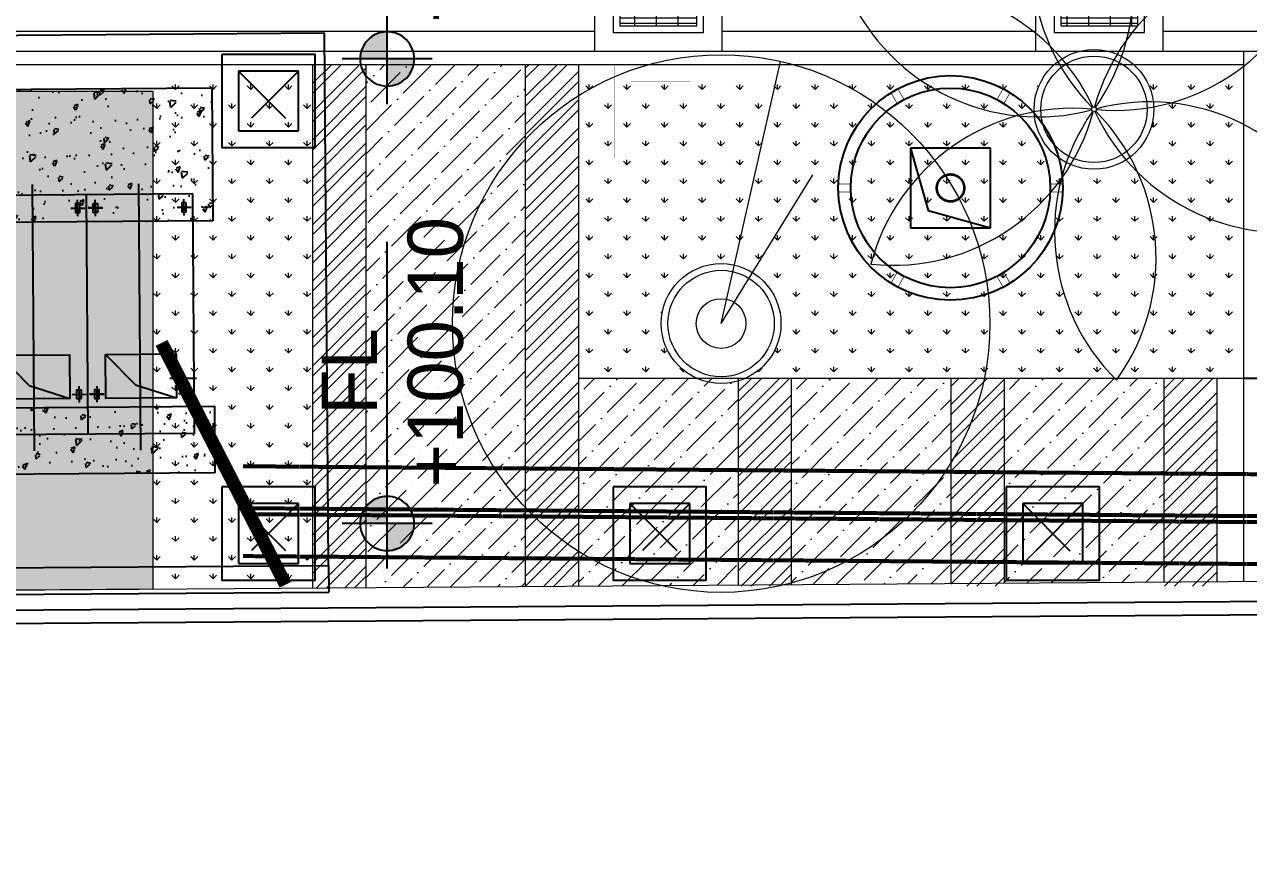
# Model space of a CAD drawing. Header units: millimetres. Extents: x 7964926 to 16080295, y -6277184 to -2986664.
# Drawn here: x 8052811 to 8062014, y -3153237 to -3146985 of the extents above; entities that cross this region are included whole.
import ezdxf

# ---------------------------------------------------------------- set-up
doc = ezdxf.new("R2010")
doc.units = ezdxf.units.MM
doc.header["$LTSCALE"] = 2000
doc.header["$MEASUREMENT"] = 0
for name, pattern in [('( Hidden )', [0.375, 0.25, -0.125]), ('1', [0, 0, 0]), ('DASHDOT', [1, 0.5, -0.25, 0, -0.25]), ('HIDDEN', [0.375, 0.25, -0.125])]:
    doc.linetypes.add(name, pattern=pattern)
for name, color, linetype in [('a-ac ledge', 8, 'Continuous'), ('a-ele 0', 8, 'Continuous'), ('a-hatch', 8, 'Continuous'), ('E-TRANCH', 8, 'Continuous'), ('EARTHPIT', 230, 'Continuous'), ('L-FL', 7, 'Continuous'), ('PS$RCP', 8, 'DASHDOT')]:
    doc.layers.add(name, color=color, linetype=linetype)
for name, color, linetype, lineweight in [('L - paving', 9, 'Continuous', 5), ('L- existing trees', 76, 'Continuous', 18), ('L-CHAMBERS', 50, 'Continuous', 5), ('L-compound wall', 7, 'Continuous', 20), ('L-ELE 2', 30, 'Continuous', 15), ('L-ELE 4', 27, 'Continuous', 9), ('L-HATCH-1', 9, 'Continuous', 5), ('L-kerb', 24, 'Continuous', 13), ('L-lights', 213, 'Continuous', 0), ('L-Paver 400x400', 250, '1', 13), ('L-SHRUBS', 96, 'Continuous', 18)]:
    doc.layers.add(name, color=color, linetype=linetype, lineweight=lineweight)
doc.styles.add('Century Gothic', font='GOTHIC.TTF')
doc.styles.get("Standard").update_dxf_attribs({"font": 'romans.shx', "width": 0.75})
pattern_1 = [(45, (0, 0), (-106.0660171779821, 106.0660171779821), []), (45, (0, 75), (-106.0660171779821, 106.0660171779821), [])]

# ---------------------------------------------------------------- blocks, each defined once
blk = doc.blocks.new('E222')
at = {"layer": 'a-ele 0'}
h = blk.add_hatch(dxfattribs=at)
h.set_pattern_fill('AR-CONC', color=256, scale=49.99999999999997, angle=-89.99999999986974, style=0)
h.set_pattern_definition([(40.0000000001302, (-4065158.530978876, 973328.754565908), (-31.37606749211313, 358.6300913003054), [37.49999999999996, -412.4999999999997]), (95.00000000013, (-4065158.530978876, 973328.754565908), (376.0960668501635, -69.37566680564471), [29.99999999999995, -329.9999999999992]), (349.5486000001303, (-4065161.145648877, 973358.6404059073), (344.719771029819, 289.2546908577946), [31.87009499999988, -350.5710559999981]), (43.81580000013015, (-4065058.530978876, 973328.7545659086), (-82.75950716572255, 533.6205243126335), [56.24999999999992, -618.7499999999987]), (353.3644000001303, (-4065065.427632376, 973373.2229384087), (487.0589354491578, 467.3313527754592), [47.80514399999981, -525.8564999999968]), (98.81580000013003, (-4065058.530978876, 973328.7545659086), (487.0593004615992, 467.3309725679212), [44.99999999999992, -494.9999999999993]), (69.00000000013013, (-4065083.530978876, 973378.754565909), (-201.3094453333481, 298.453526058773), [37.49999999999996, -412.4999999999995]), (124.0000000001302, (-4065083.530978876, 973378.754565909), (362.5750225231498, 121.6576659616153), [29.99999999999999, -329.9999999999999]), (18.54860000013014, (-4065100.306781876, 973403.62568241), (161.2652483540207, 420.1113142911117), [31.87009499999996, -350.5710559999994]), (52.50000000013027, (-4065158.530978876, 973328.754565908), (166.4469269156418, 6.079927659023856), [0, -325.9999999999997, 0, -334.9999999999996, 0, -331.2499999999996]), (82.50000000013027, (-4065158.530978876, 973328.754565908), (197.2058559408809, 131.5347687215227), [0, -190.9999999999994, 0, -318.4999999999988, 0, -126.2499999999997]), (122.5000000001301, (-4065158.530978876, 973217.2545659076), (-11.27743586779689, 266.9112180861788), [0, -124.9999999999999, 0, -389.9999999999996, 0, -517.4999999999994]), (132.5000000001302, (-4065158.530978876, 973167.2545659088), (50.0524911654957, 291.5930846713068), [0, -162.4999999999998, 0, -258.9999999999997, 0, -367.4999999999995])])
h.paths.add_polyline_path([(23549.83664475568, 2797.250282745809), (18449.23853034433, 2797.250282757916), (18449.23853034712, 3796.644006589894), (23549.83664475568, 3796.644006575458)])
h = blk.add_hatch(dxfattribs=at)
h.set_pattern_fill('AR-CONC', color=256, scale=49.99999999999997, angle=-89.99999999986974, style=0)
h.set_pattern_definition([(40.0000000001302, (-4065159.137255057, 973328.754565908), (-31.37606749211313, 358.6300913003054), [37.49999999999996, -412.4999999999997]), (95.00000000013, (-4065159.137255057, 973328.754565908), (376.0960668501635, -69.37566680564471), [29.99999999999995, -329.9999999999991]), (349.5486000001303, (-4065161.751925057, 973358.6404059078), (344.719771029819, 289.2546908577946), [31.87009499999988, -350.5710559999981]), (43.81580000013015, (-4065059.137255056, 973328.7545659073), (-82.75950716572255, 533.6205243126335), [56.24999999999991, -618.7499999999987]), (353.3644000001303, (-4065066.033908557, 973373.2229384077), (487.0589354491578, 467.3313527754592), [47.80514399999981, -525.8564999999968]), (98.81580000013003, (-4065059.137255056, 973328.7545659073), (487.0593004615992, 467.3309725679212), [44.99999999999992, -494.9999999999993]), (69.00000000013013, (-4065084.137255057, 973378.7545659088), (-201.3094453333481, 298.453526058773), [37.49999999999996, -412.4999999999995]), (124.0000000001302, (-4065084.137255057, 973378.7545659088), (362.5750225231498, 121.6576659616153), [29.99999999999999, -329.9999999999999]), (18.54860000013014, (-4065100.913058058, 973403.625682409), (161.2652483540207, 420.1113142911117), [31.87009499999996, -350.5710559999993]), (52.50000000013027, (-4065159.137255057, 973328.754565908), (166.4469269156418, 6.079927659023856), [0, -325.9999999999997, 0, -334.9999999999996, 0, -331.2499999999996]), (82.50000000013027, (-4065159.137255057, 973328.754565908), (197.2058559408809, 131.5347687215227), [0, -190.9999999999994, 0, -318.4999999999988, 0, -126.2499999999997]), (122.5000000001301, (-4065159.137255058, 973217.2545659088), (-11.27743586779689, 266.9112180861788), [0, -124.9999999999999, 0, -389.9999999999996, 0, -517.4999999999994]), (132.5000000001302, (-4065159.137255056, 973167.2545659081), (50.0524911654957, 291.5930846713068), [0, -162.4999999999998, 0, -258.9999999999997, 0, -367.4999999999995])])
h.paths.add_polyline_path([(23549.83664475009, 902.912238521967), (18449.23853033688, 902.9122385364026), (18449.23853033781, 1402.912238535471), (23549.83664475382, 1402.912238522898)])
for p, q in [((22194.57186366897, 1076.96018642839, 0.2042835554200354), (22194.57186367083, 3078.399521363433, -0.5187105510409259)), ((22994.57186366804, 1076.960186426528, 0.2042835554200354), (22994.5718636727, 3078.399521360639, -0.5187105510409259)), ((23399.68297478091, 2999.778122549411), (18599.68297478184, 2999.778122556861)), ((22533.016308113, 2839.037381811067), (22533.016308113, 2960.518863290549)), ((22533.016308113, 2839.037381811067), (22533.016308113, 2960.518863290549)), ((22533.016308113, 2839.037381811067), (22533.016308113, 2960.518863292877)), ((22533.016308113, 2839.037381811067), (22533.016308113, 2960.518863292877)), ((22599.68297478091, 1199.778122549876), (22599.68297478091, 2999.778122549877)), ((22599.68297478091, 1199.778122549876), (22599.68297478091, 2999.778122549877)), ((22599.68297478091, 1199.778122549876), (22599.68297478091, 2999.778122549877)), ((22599.68297478091, 1199.778122549876), (22599.68297478091, 2999.778122549877)), ((22599.68297478091, 1199.778122549876), (22599.68297478091, 2999.778122549877)), ((22599.68297478091, 1199.778122549876), (22599.68297478091, 2999.778122549877)), ((22599.68297478091, 1199.778122549876), (22599.68297478091, 2999.778122549877)), ((22599.68297478091, 1199.778122549876), (22599.68297478091, 2999.778122549877)), ((22599.68297478091, 1199.778122549876), (22599.68297478091, 2999.778122549877)), ((22599.68297478091, 1199.778122549876), (22599.68297478091, 2999.778122549877)), ((22599.68297478091, 1199.778122549876), (22599.68297478091, 2999.778122549877)), ((22599.68297478091, 1199.778122549876), (22599.68297478091, 2999.778122549877)), ((22599.68297478091, 1199.778122549876), (22599.68297478091, 2999.778122549877)), ((22599.68297478091, 1199.778122549876), (22599.68297478091, 2999.778122549877)), ((22599.68297478091, 1199.778122549876), (22599.68297478091, 2999.778122549877)), ((22599.68297478091, 1199.778122549876), (22599.68297478091, 2999.778122549877)), ((22666.34964144882, 2839.037381811067), (22666.34964144882, 2960.518863291014)), ((22666.34964144882, 2839.037381811067), (22666.34964144882, 2960.518863291014)), ((23333.01630811487, 2839.037381809205), (23333.016308113, 2960.518863287754)), ((23333.01630811487, 2839.037381809205), (23333.016308113, 2960.518863287754)), ((23333.01630811487, 2839.037381809205), (23333.016308113, 2960.518863290083)), ((23333.01630811487, 2839.037381809205), (23333.016308113, 2960.518863290083)), ((23399.68297477905, 1199.778122548945), (23399.68297478091, 2999.778122548014)), ((23399.68297477905, 1199.778122548945), (23399.68297478091, 2999.778122548014)), ((23399.68297477905, 1199.778122548945), (23399.68297478091, 2999.778122548014)), ((23399.68297477905, 1199.778122548945), (23399.68297478091, 2999.778122548014)), ((23399.68297477905, 1199.778122548945), (23399.68297478091, 2999.778122548014)), ((23399.68297477905, 1199.778122548945), (23399.68297478091, 2999.778122548014)), ((23399.68297477905, 1199.778122548945), (23399.68297478091, 2999.778122548014)), ((23399.68297477905, 1199.778122550808), (23399.68297478091, 2999.778122549411)), ((22481.16445626225, 2899.778122550343), (22587.83112293016, 2899.778122549877)), ((22481.16445626225, 2899.778122550343), (22587.83112293016, 2899.778122549877)), ((22481.16445626225, 2899.778122550343), (22587.83112293016, 2899.778122549877)), ((22481.16445626225, 2899.778122550343), (22587.83112293016, 2899.778122549877)), ((22718.20149330143, 2899.778122549411), (22611.53482663352, 2899.778122549877)), ((22614.7200118145, 2899.778122549877), (22721.38667848241, 2899.778122548946)), ((23281.16445626225, 2899.77812254848), (23387.83112293203, 2899.778122548014)), ((23281.16445626225, 2899.77812254848), (23387.83112293203, 2899.778122548014)), ((23281.16445626225, 2899.77812254848), (23387.83112293203, 2899.778122548014)), ((23281.16445626225, 2899.77812254848), (23387.83112293203, 2899.778122548014)), ((21934.57186367083, 1798.111291534733, -0.1773088449062887), (22158.80786769092, 1568.586991704069, -0.3703703874549198)), ((22734.5718636699, 1798.11129153287, -0.1773088449062887), (22958.80786769092, 1568.586991703138, -0.3703703874549198)), ((22158.80786769092, 1568.586991704069, -0.3703703874549198), (22464.57186367083, 1468.11129153287, -0.1773088449062887)), ((22958.80786769092, 1568.586991703138, -0.3703703874549198), (23264.5718636699, 1468.111291531939, -0.1773088449062887)), ((22481.16445626039, 1500.03738180967, -1.70843254e-08), (22587.83112292644, 1500.037381809205, -1.70843254e-08)), ((22481.16445626039, 1500.03738180967, -1.70843254e-08), (22587.83112292644, 1500.037381809205, -1.70843254e-08)), ((22481.16445626039, 1500.03738180967, -1.70843254e-08), (22587.83112292644, 1500.037381809205, -1.70843254e-08)), ((22533.01630811114, 1560.778122548014, -1.70843254e-08), (22533.01630811114, 1439.29664106667, -1.70843254e-08)), ((22533.01630811114, 1560.778122548014, -1.70843254e-08), (22533.01630811114, 1439.296641068999, -1.70843254e-08)), ((22533.01630811114, 1560.778122548014, -1.70843254e-08), (22533.01630811114, 1439.296641068999, -1.70843254e-08)), ((22718.20149329957, 1500.037381806876, -1.70843254e-08), (22611.53482662793, 1500.037381807342, -1.70843254e-08)), ((22614.72001181357, 1500.037381806876, -1.70843254e-08), (22721.38667848147, 1500.037381805945, -1.70843254e-08)), ((22666.34964144789, 1560.778122545685, -1.70843254e-08), (22666.34964144509, 1439.29664106667, -1.70843254e-08)), ((22666.34964144789, 1560.778122545685, -1.70843254e-08), (22666.34964144509, 1439.29664106667, -1.70843254e-08)), ((23281.16445626039, 1500.037381807808, -1.70843254e-08), (23387.83112292644, 1500.037381807342, -1.70843254e-08)), ((23281.16445626039, 1500.037381807808, -1.70843254e-08), (23387.83112292644, 1500.037381807342, -1.70843254e-08)), ((23281.16445626039, 1500.037381807808, -1.70843254e-08), (23387.83112292644, 1500.037381807342, -1.70843254e-08)), ((23333.01630811114, 1560.77812254522, -1.70843254e-08), (23333.01630811114, 1439.296641064808, -1.70843254e-08)), ((23333.01630811114, 1560.77812254522, -1.70843254e-08), (23333.01630811114, 1439.296641067136, -1.70843254e-08)), ((23333.01630811114, 1560.77812254522, -1.70843254e-08), (23333.01630811114, 1439.296641067136, -1.70843254e-08)), ((23399.68297477905, 1199.778122550808), (18599.68297477811, 1199.77812255593)), ((0, 200), (24399.68297478184, 200)), ((24399.68297478184, 200), (24399.68297478184, 1.8626451e-09)), ((1.8626451e-09, 0), (24399.68297478184, 1.8626451e-09))]:
    blk.add_line(p, q, dxfattribs=at)
blk.add_lwpolyline([(24399.68297478184, 200), (24399.68297477998, 4199.777950156479), (19133.94288785476, 4199.777950156014)], dxfattribs=at)
for points in [[(23549.83664475568, 2797.250282745809), (18449.23853034433, 2797.250282757916), (18449.23853034712, 3796.644006589894), (23549.83664475568, 3796.644006575458)], [(22549.46075256262, 2933.1114558829), (22516.1274192268, 2933.111455883365), (22516.1274192268, 2866.444789216388), (22549.46075256262, 2866.444789216388)], [(22549.46075256262, 2933.1114558829), (22516.1274192268, 2933.111455883365), (22516.1274192268, 2866.444789216388), (22549.46075256262, 2866.444789216388)], [(22549.46075256262, 2933.1114558829), (22516.1274192268, 2933.111455883365), (22516.1274192268, 2866.444789218251), (22549.46075256262, 2866.444789218251)], [(22549.46075256262, 2933.1114558829), (22516.1274192268, 2933.111455883365), (22516.1274192268, 2866.444789218251), (22549.46075256262, 2866.444789218251)], [(22649.68297478277, 2933.111455882434), (22683.01630811673, 2933.111455881968), (22683.01630811579, 2866.444789215922), (22649.68297478277, 2866.444789215922)], [(22649.68297478277, 2933.111455882434), (22683.01630811673, 2933.111455881968), (22683.01630811579, 2866.444789215922), (22649.68297478277, 2866.444789215922)], [(23349.46075256076, 2933.111455881968), (23316.12741922866, 2933.111455882434), (23316.12741922866, 2866.444789213594), (23349.46075255983, 2866.444789214526)], [(23349.46075256076, 2933.111455881968), (23316.12741922866, 2933.111455882434), (23316.12741922866, 2866.444789213594), (23349.46075255983, 2866.444789214526)], [(23349.46075256076, 2933.111455881968), (23316.12741922866, 2933.111455882434), (23316.12741922774, 2866.444789215457), (23349.46075256076, 2866.444789216388)], [(23349.46075256076, 2933.111455881968), (23316.12741922866, 2933.111455882434), (23316.12741922774, 2866.444789215457), (23349.46075256076, 2866.444789216388)], [(23549.83664475009, 902.912238521967), (18449.23853033688, 902.9122385364026), (18449.23853033781, 1402.912238535471), (23549.83664475382, 1402.912238522898)]]:
    blk.add_lwpolyline(points, close=True, dxfattribs=at)
for points, elevation in [([(21934.57186367083, 1798.111291534733), (22464.57186367083, 1798.111291533802), (22464.57186367083, 1468.11129153287), (21934.57186367083, 1468.111291534733)], -0.1773088449062887), ([(22734.5718636699, 1798.11129153287), (23264.57186367177, 1798.111291531939), (23264.5718636699, 1468.111291531939), (22734.57186366897, 1468.11129153287)], -0.1773088449062887), ([(22549.90519700013, 1466.70404847525), (22516.57186366525, 1466.704048475716), (22516.57186366525, 1533.370715141762), (22549.9051969992, 1533.370715141296)], -1.70843254e-08), ([(22549.90519700013, 1466.70404847525), (22516.57186366525, 1466.704048475716), (22516.57186366525, 1533.370715143625), (22549.9051969992, 1533.370715143159)], -1.70843254e-08), ([(22549.90519700013, 1466.70404847525), (22516.57186366525, 1466.704048475716), (22516.57186366525, 1533.370715143625), (22549.9051969992, 1533.370715143159)], -1.70843254e-08), ([(22650.12741921935, 1466.70404847525), (22683.4607525561, 1466.70404847525), (22683.46075255517, 1533.37071514083), (22650.12741921935, 1533.37071514083)], -1.70843254e-08), ([(22650.12741921935, 1466.70404847525), (22683.4607525561, 1466.70404847525), (22683.46075255517, 1533.37071514083), (22650.12741921935, 1533.37071514083)], -1.70843254e-08), ([(23349.905197002, 1466.704048474319), (23316.57186366525, 1466.704048474785), (23316.57186366525, 1533.370715139899), (23349.90519700106, 1533.370715139434)], -1.70843254e-08), ([(23349.905197002, 1466.704048474319), (23316.57186366525, 1466.704048474785), (23316.57186366525, 1533.370715141762), (23349.90519700106, 1533.370715141296)], -1.70843254e-08), ([(23349.905197002, 1466.704048474319), (23316.57186366525, 1466.704048474785), (23316.57186366525, 1533.370715141762), (23349.90519700106, 1533.370715141296)], -1.70843254e-08)]:
    blk.add_lwpolyline(points, close=True, dxfattribs=dict(at, elevation=elevation))
blk = doc.blocks.new('plam 1')
at = {"layer": 'L- existing trees'}
blk.add_circle((18691.24329189213, 10681.50307737615), 0.01259822064505469, dxfattribs=at)
for centre, major_axis, ratio, start_param, end_param in [((18692.18483846516, 10682.00705469291), (-0.7551500129593981, 0.7551500129593984), 0.9999999999221821, -0.142479172760305, 1.26503951691869), ((18690.59946198878, 10682.35859462703), (-0.7571085495885552, 0.7571085495885551), 0.9999999999214267, 3.013099626958253, 4.416231272074521), ((18691.27760801913, 10682.57046928463), (-0.755150012958269, 0.7551500129582689), 0.9999999999264555, 0.9047183779975385, 2.31223706823846), ((18690.18047726691, 10681.37326294998), (-0.7571085495863722, 0.7571085495863723), 0.9999999999260709, 4.060297177710615, 5.463428823434016), ((18692.15052233815, 10680.93966278443), (-0.755150012960137, 0.7551500129601366), 0.9999999999209107, -1.189676724922368, 0.2178419665983262), ((18691.66227661401, 10682.48840905321), (-0.7571085495877312, 0.7571085495877311), 0.9999999999241717, 1.965902074801756, 3.369033721785306), ((18690.82430717025, 10680.51774569909), (-0.7571085495877312, 0.7571085495877311), 0.9999999999241717, -1.175690578788037, 0.2274410681955126), ((18690.33606144613, 10682.06649196788), (-0.7551500129593878, 0.7551500129593877), 0.999999999925126, 1.951915928665749, 3.35943462018723), ((18691.8871217955, 10680.64756012527), (-0.7571085495885552, 0.7571085495885551), 0.9999999999214267, -0.1284930266315407, 1.274638618484728), ((18690.3017453191, 10680.9991000594), (-0.7551500129585874, 0.7551500129585873), 0.9999999999256194, 2.999113480829971, 4.406632170507497), ((18692.3061065174, 10681.63289180233), (-0.7571085495892501, 0.75710854958925), 0.9999999999211854, 0.9187045241248621, 2.321836169841844), ((18691.20897576513, 10680.43568546768), (-0.7551500129613562, 0.7551500129613561), 0.9999999999224967, 4.04631103158885, 5.453829721822878)]:
    blk.add_ellipse(centre, major_axis=major_axis, ratio=ratio, start_param=start_param, end_param=end_param, dxfattribs=at)
blk = doc.blocks.new('ertrt')
at = {"layer": 'L- existing trees', "color": 76, "lineweight": 5, "ltscale": 100}
for q in [(0.06719780142966947, 0.2962237633664886), (0.1037855794874414, 0.168169773592127)]:
    blk.add_line((1.77635683940025e-15, 8.881784197001252e-16), q, dxfattribs=at)
blk.add_circle((1.77635683940025e-15, 8.881784197001252e-16), 0.3037500000000001, dxfattribs=at)
at = {"layer": 'L- existing trees', "color": 42, "lineweight": 5, "ltscale": 100}
blk.add_circle((1.77635683940025e-15, 8.881784197001252e-16), 0.02806585742770773, dxfattribs=at)
blk = doc.blocks.new('A$C3B983C50')
at = {"layer": 'PS$RCP', "linetype": 'ByBlock', "const_width": 5}
for points in [[(-395.8942378864661, 745.7089344431205), (-349.0192378864662, 664.5190528383292)], [(395.8942378864674, 745.7089344431199), (349.0192378864673, 664.5190528383288)], [(-447.8557621135325, 715.7089344431206), (-400.9807621135325, 634.5190528383293)], [(447.8557621135336, 715.7089344431198), (400.9807621135336, 634.5190528383287)], [(-843.75, 30.0000000000001), (-750, 30.0000000000001)], [(843.75, 29.99999999999979), (750, 29.99999999999979)], [(-843.75, -29.9999999999999), (-750, -29.9999999999999)], [(843.75, -30.00000000000021), (750, -30.00000000000021)], [(-447.8557621135334, -715.70893444312), (-400.9807621135333, -634.519052838329)], [(447.8557621135329, -715.7089344431203), (400.9807621135329, -634.519052838329)], [(-395.8942378864671, -745.70893444312), (-349.019237886467, -664.519052838329)], [(395.8942378864666, -745.7089344431201), (349.0192378864666, -664.519052838329)]]:
    blk.add_lwpolyline(points, dxfattribs=at)
at = {"layer": 'PS$RCP', "color": 47, "linetype": 'ByBlock'}
blk.add_lwpolyline([(-299.9999999776483, -300.0000001089647), (299.9999999701977, -300.0000001080334), (299.9999999776483, 299.9999998789281), (-299.9999999701977, 299.9999998761341)], close=True, dxfattribs=at)
blk.add_lwpolyline([(-299.9999999701977, 299.9999998761341), (-167.1100230556912, -169.3367608031259), (299.9999999701977, -300.0000001080334)], dxfattribs=at)
at = {"layer": 'PS$RCP', "linetype": 'Continuous'}
for radius in [843.75, 750]:
    blk.add_circle((0, 0), radius, dxfattribs=at)
at = {"layer": 'PS$RCP', "color": 47, "linetype": 'ByBlock'}
for radius in [105, 100]:
    blk.add_circle((0, 0), radius, dxfattribs=at)
blk = doc.blocks.new('cb 1')
at = {"layer": 'L-Paver 400x400', "true_color": 0x636466}
h = blk.add_hatch(dxfattribs=at)
h.set_pattern_fill('GRATE', color=251, scale=1300)
h.set_pattern_definition([(0, (0, 0), (0, 40.625), []), (90, (0, 0), (-162.5, 9.950255243072245e-15), [])])
h.paths.add_polyline_path([(8080577.548487278, -3139539.649760513), (8079997.548487278, -3139539.649760513), (8079997.548487278, -3140119.649760513), (8080577.548487278, -3140119.649760513)])
at = {"layer": 'L-CHAMBERS', "color": 8}
blk.add_lwpolyline([(8079807.548487278, -3140309.649760513), (8080767.548487278, -3140309.649760513), (8080767.548487278, -3139349.649760513), (8079807.548487278, -3139349.649760513)], close=True, dxfattribs=at)
at = {"layer": 'L-CHAMBERS', "color": 37}
for points in [[(8079947.548487278, -3140169.649760513), (8080627.548487278, -3140169.649760513), (8080627.548487278, -3139489.649760513), (8079947.548487278, -3139489.649760513)], [(8079997.548487278, -3140119.649760513), (8080577.548487278, -3140119.649760513), (8080577.548487278, -3139539.649760513), (8079997.548487278, -3139539.649760513)]]:
    blk.add_lwpolyline(points, close=True, dxfattribs=at)
blk = doc.blocks.new('finish lvl')
h = blk.add_hatch(color=256)
edge = h.paths.add_edge_path()
edge.add_ellipse((0.03779312691722225, 0.003030802937928456), major_axis=(-0.030468540123942, 0.030468540123942), ratio=0.9999999999984531, start_angle=-45.0000000000443, end_angle=45.00000000010281)
edge.add_line((-0.005295895751714852, 0.003030802937701083), (0.03779312691722236, 0.003030802937701083))
edge.add_line((0.03779312691722225, 0.003030802937928456), (0.03779312691722225, 0.04611982560686556))
edge = h.paths.add_edge_path()
edge.add_ellipse((0.03779312691722225, 0.003030802937928456), major_axis=(-0.030468540123909, 0.030468540123909), ratio=0.9999999999995983, start_angle=134.9999999999885, end_angle=224.999999999953)
edge.add_line((0.0808821495866141, 0.003030802938383204), (0.03779312691767689, 0.003030802938383204))
edge.add_line((0.03779312691722225, 0.003030802937928456), (0.03779312691722225, -0.04005821973088135))
for p, q in [((0.03779312691676751, 0.07484584072017242), (0.03779312691722225, -0.06878423484386076)), ((-0.03402191086343009, 0.00303080293815583), (0.4857257542894331, 0.003030802937473709))]:
    blk.add_line(p, q)
blk.add_ellipse((0.037793126917677, 0.00303080293815583), major_axis=(-0.030468540123953, 0.030468540123953), ratio=0.9999999999978331, start_param=1.570796326794534, end_param=7.85398163397412)
at = {"layer": 'L-FL'}
for tag, p in [('%%P0.00', (0.1256311287966128, 0.03566715156830469)), ('FIN.LVL.', (0.1074625354408454, -0.1030079454646966))]:
    blk.add_attdef(tag, p, '', height=0.08000000000000004, dxfattribs=at)
blk = doc.blocks.new('PL')
at = {"layer": 'L-lights'}
h = blk.add_hatch(dxfattribs=at)
h.set_pattern_fill('ANSI31', color=256, scale=32.5, style=0)
h.set_pattern_definition([(45, (5.943405767538934e-11, 1.438422714272747e-11), (-72.96458098368686, 72.96458098368687), [])])
edge = h.paths.add_edge_path()
edge.add_arc((-1.980708930204855e-10, -4.792233276873503e-11), 358.6952379030135, 89.65216382012761, 276.0669623147895)
edge.add_arc((-2.005542398819671e-10, -4.804645570288812e-11), 358.6952379030137, 276.0669623147899, 449.6521638201272)
at = {"layer": 'L-lights', "const_width": 65}
for points in [[(1.270153404675511e-09, -1658.684768646848), (1.270153404675511e-09, 1658.684768646877)], [(1658.676649893507, -2.17758473526645), (-1658.692887400218, -2.17758473526645)]]:
    blk.add_lwpolyline(points, dxfattribs=at)
for points in [[(6.123636782694438, 1008.676649893462, 1.057607136263516), (106.6097079497425, -1003.045588763812, 0.9455306849885294)], [(2.177584735642948, 358.6886279476718, 1.057607136266735), (37.91075155247358, -356.686204682835, 0.945530684985646)]]:
    blk.add_lwpolyline(points, format="xyb", close=True, dxfattribs=at)
blk = doc.blocks.new('GI-1')
at = {"layer": 'EARTHPIT', "color": 8, "linetype": '( Hidden )'}
for p, q in [((-225, 225), (224.9999999990687, -225)), ((224.9999999990687, 225), (-225, -225))]:
    blk.add_line(p, q, dxfattribs=at)
at = {"layer": 'EARTHPIT', "color": 7}
blk.add_lwpolyline([(-350, 350), (-350, -350), (349.9999999990687, -350), (349.9999999990687, 350)], close=True, dxfattribs=at)
at = {"layer": 'EARTHPIT', "color": 7, "linetype": '( Hidden )'}
blk.add_lwpolyline([(-225, 225), (-225, -225), (224.9999999990687, -225), (224.9999999990687, 225)], close=True, dxfattribs=at)
blk = doc.blocks.new('CU-1')
at = {"layer": 'EARTHPIT', "color": 7, "const_width": 1}
for points in [[(-349.9999999990687, 350), (-349.9999999990687, -350), (350, -350), (350, 350)], [(-224.9999999990687, 225), (-224.9999999990687, -225), (225, -225), (225, 225)]]:
    blk.add_lwpolyline(points, close=True, dxfattribs=at)
at = {"layer": 'EARTHPIT', "color": 253, "const_width": 1}
for points in [[(-224.9999999990687, -225), (225, 225)], [(-224.9999999990687, 225), (225, -225)]]:
    blk.add_lwpolyline(points, dxfattribs=at)

msp = doc.modelspace()

# ---------------------------------------------------------------- hatches: boundary and pattern name
at = {"layer": 'a-hatch'}
h = msp.add_hatch(dxfattribs=at)
h.set_pattern_fill('TRIANG', color=251, scale=500)
h.set_pattern_definition([(59.99999999999999, (0, 0), (-93.74999981849642, 162.3797631047911), [93.75, -93.75]), (120, (0, 0), (-187.4999998184964, 1.047911618590192e-07), [93.74999999999999, -93.74999999999999]), (0, (-46.875, 81.1898815), (93.75, 162.379763), [93.75, -93.75])])
h.paths.add_polyline_path([(8031711.253577098, -3151385.561062782), (8053776.253577096, -3151227.695508309), (8053776.253577095, -3147484.965179923), (8031711.253577098, -3147484.965179923)])
at = {"layer": 'L - paving'}
h = msp.add_hatch(dxfattribs=at)
h.set_pattern_fill('ANSI36', color=37, scale=1000)
h.set_pattern_definition([(45, (-41399.18142207712, -4212.856492862571), (66.29126073623884, 243.0679560328757), [312.5, -62.5, 0, -62.5])])
h.paths.add_polyline_path([(8055376.253577095, -3151216.24819867), (8056576.253577095, -3151207.662716443), (8056576.253577091, -3147284.96646662), (8055376.253577095, -3147284.96646662)])
h = msp.add_hatch(dxfattribs=at)
h.set_pattern_fill('ANSI36', color=37, scale=1000)
h.set_pattern_definition([(45, (-39799.18142207712, -6370.248981028795), (66.29126073623884, 243.0679560328757), [312.5, -62.5, 0, -62.5])])
h.paths.add_polyline_path([(8056976.253577095, -3151204.800889033), (8058176.253577095, -3151196.215406804), (8058176.253577095, -3149642.35766809), (8056976.253577095, -3149642.35766809)])
h = msp.add_hatch(dxfattribs=at)
h.set_pattern_fill('ANSI36', color=37, scale=1000)
h.set_pattern_definition([(45, (-38199.18142207898, -6370.248981028795), (66.29126073623884, 243.0679560328757), [312.5, -62.5, 0, -62.5])])
h.paths.add_polyline_path([(8058576.253577091, -3151193.353579395), (8059776.253577091, -3151184.768097168), (8059776.253577091, -3149642.35766809), (8058576.253577091, -3149642.35766809)])
h = msp.add_hatch(dxfattribs=at)
h.set_pattern_fill('ANSI36', color=37, scale=1000)
h.set_pattern_definition([(45, (-36599.18142207991, -6370.248981028795), (66.29126073623884, 243.0679560328757), [312.5, -62.5, 0, -62.5])])
h.paths.add_polyline_path([(8060176.253577091, -3151181.906269758), (8061376.253577093, -3151173.320787529), (8061376.253577091, -3149642.35766809), (8060176.253577091, -3149642.35766809)])
at = {"layer": 'L-HATCH-1'}
h = msp.add_hatch(dxfattribs=at)
h.set_pattern_fill('STEEL', color=26, scale=1200)
h.set_pattern_definition(pattern_1)
h.paths.add_polyline_path([(8055376.253577096, -3147284.966466633), (8054976.253577097, -3147284.966466632), (8054974.883145342, -3151217.688917223), (8055374.883145342, -3151217.688917223)])
h = msp.add_hatch(dxfattribs=at)
h.set_pattern_fill('STEEL', color=26, scale=1200)
h.set_pattern_definition(pattern_1)
h.paths.add_polyline_path([(8056976.253577095, -3147284.96646662), (8056576.253577095, -3147284.96646662), (8056574.801248971, -3151206.242193519), (8056974.801248971, -3151206.242193519)])
h = msp.add_hatch(dxfattribs=at)
h.set_pattern_fill('STEEL', color=26, scale=1200)
h.set_pattern_definition(pattern_1)
h.paths.add_polyline_path([(8058575.380466971, -3149642.35766809), (8058175.380466972, -3149642.35766809), (8058174.801248971, -3151206.242193519), (8058574.801248971, -3151206.242193519)])
h = msp.add_hatch(dxfattribs=at)
h.set_pattern_fill('STEEL', color=26, scale=1200)
h.set_pattern_definition(pattern_1)
h.paths.add_polyline_path([(8060175.380466971, -3149642.35766809), (8059775.380466972, -3149642.35766809), (8059774.801248971, -3151206.242193519), (8060174.801248971, -3151206.242193519)])
h = msp.add_hatch(dxfattribs=at)
h.set_pattern_fill('STEEL', color=26, scale=1200)
h.set_pattern_definition(pattern_1)
h.paths.add_polyline_path([(8061775.380466967, -3149642.35766809), (8061375.380466968, -3149642.35766809), (8061374.801248968, -3151206.242193519), (8061774.801248968, -3151206.242193519)])
at = {"layer": 'L-SHRUBS'}
h = msp.add_hatch(dxfattribs=at)
h.set_pattern_fill('GRASS', color=256, scale=200)
h.set_pattern_definition([(90, (0.1326889004558325, -9.601470082998276e-06), (-141.4213562, 141.4213562), [37.5, -245.3427126]), (45, (0.1326889004558325, -9.601470082998276e-06), (-141.4213562373095, 141.4213562373095), [37.5, -162.5]), (135, (0.1326889004558325, -9.601470082998276e-06), (-141.4213562373095, -141.4213562373095), [37.5, -162.5])])
edge = h.paths.add_edge_path()
edge.add_line((8054976.253577095, -3147384.96646662), (8054554.941224103, -3147384.96646662))
edge.add_ellipse((8054469.1326889, -3147298.000075744), major_axis=(-121.8905276107907, 8.304043267926543), ratio=0.9999999999801303, start_angle=453.89758136349786, end_angle=498.5134074132902, ccw=False)
edge.add_ellipse((8054469.1326889, -3147298.000075744), major_axis=(-121.8905276107907, 8.304043267926543), ratio=0.9999999999801303, start_angle=409.2813342393866, end_angle=453.89758136349786, ccw=False)
edge.add_line((8054383.324153699, -3147384.96646662), (8053776.634068133, -3147384.96646662))
edge.add_line((8053776.634068131, -3147384.96646662), (8053776.634068131, -3151227.69278606))
edge.add_line((8053776.634068131, -3151227.692786059), (8054976.253577095, -3151219.11002608))
edge.add_line((8054976.253577095, -3151219.11002608), (8054976.253577095, -3147384.966466619))
h = msp.add_hatch(dxfattribs=at)
h.set_pattern_fill('GRASS', color=256, scale=200)
h.set_pattern_definition([(90, (0, 0), (-141.4213562, 141.4213562), [37.5, -245.3427126]), (45, (0, 0), (-141.4213562373095, 141.4213562373095), [37.5, -162.5]), (135, (0, 0), (-141.4213562373095, -141.4213562373095), [37.5, -162.5])])
edge = h.paths.add_edge_path()
edge.add_arc((8058048.658745341, -3149232.000199481), 449.9999999973219, 294.2299818716189, 605.770018128105)
edge.add_line((8057863.978622002, -3149642.35766809), (8056976.253577095, -3149642.35766809))
edge.add_line((8056976.253577095, -3149642.35766809), (8056976.253577097, -3147384.96646662))
edge.add_line((8056976.253577097, -3147384.96646662), (8060469.656884883, -3147384.96646662))
edge.add_arc((8060851.770580295, -3147622.640873693), 449.9999999996955, 148.1184215355402, 391.8815784646231)
edge.add_line((8061233.884275707, -3147384.966466619), (8061976.253577091, -3147384.96646662))
edge.add_line((8061976.253577091, -3147384.96646662), (8061976.253577088, -3149642.35766809))
edge.add_line((8061976.253577088, -3149642.35766809), (8058233.338868675, -3149642.35766809))

# ---------------------------------------------------------------- linework, layer by layer
at = {"layer": 'a-ac ledge'}
for points in [[(8053904.553641919, -3149642.35766809), (8054104.553641915, -3149642.35766809)], [(8061976.253577091, -3149642.35766809), (8062176.253577087, -3149642.35766809)]]:
    msp.add_lwpolyline(points, dxfattribs=at)
at = {"layer": 'E-TRANCH', "linetype": 'HIDDEN', "ltscale": 0.005}
for points in [[(8054456.308664521, -3150295.704028474), (8108928.356868251, -3150724.243818369, 0.1342539709731002), (8110101.874288439, -3150416.222482182), (8111699.50955183, -3149493.827333104, -0.1316524976123824), (8112549.50955047, -3149266.070519838), (8165776.881539777, -3149266.070519838, 0.1989123673797139), (8167191.095112538, -3148680.284077908), (8172778.487110624, -3143092.892079822, 0.1934301137967598), (8173363.827669068, -3141720.908060034), (8173934.040535343, -3114721.534767324)], [(8054456.308664521, -3150310.704809632), (8108928.203493815, -3150739.243031196, 0.1342539709731081), (8110109.374286925, -3150429.212860617), (8111707.009550313, -3149506.81771154, -0.1316524976123668), (8112549.50955047, -3149281.070516811), (8165776.881539777, -3149281.070516811, 0.1989123673797054), (8167201.701712115, -3148690.890677485), (8172789.093710201, -3143103.498679399, 0.1934301137967237), (8173378.824321915, -3141721.224781615), (8173949.037188189, -3114721.851488913)], [(8054456.308664521, -3150610.720493478), (8108925.136004473, -3151039.227348434, 0.1342539709731745), (8110259.374286994, -3150689.020481865), (8111857.009550342, -3149766.625332811, -0.13165249761225), (8112549.509550476, -3149581.070516943), (8165776.881539777, -3149581.070516943, 0.1989123673797447), (8167413.833746565, -3148903.022711934), (8173001.225744651, -3143315.630713848, 0.1934301137967891), (8173678.757439526, -3141727.559214529), (8174248.970305796, -3114728.185921969)], [(8054456.308664521, -3150625.721277516), (8108924.982630008, -3151054.226564141, 0.134253970973207), (8110266.874286921, -3150702.010862794), (8111864.509550267, -3149779.615713741, -0.1316524976123132), (8112549.509550477, -3149596.070516795), (8165776.881539777, -3149596.070516795, 0.1989123673797757), (8167424.440348178, -3148913.629313547), (8173011.832346264, -3143326.237315462, 0.1934301137968721), (8173693.754095253, -3141727.875936171), (8174263.966961522, -3114728.502643618)], [(8054456.308664521, -3150655.722845714), (8108924.675881076, -3151084.224995678, 0.1342539709731537), (8110281.874286834, -3150727.991624756), (8111879.509550177, -3149805.596475706, -0.1316524976123722), (8112549.509550479, -3149626.070516622), (8165776.881539777, -3149626.070516622, 0.1989123673797775), (8167445.653551491, -3148934.84251686), (8173033.045549577, -3143347.450518774, 0.1934301137968158), (8173723.747406826, -3141728.509379459), (8174293.960273095, -3114729.13608692)], [(8054456.308664521, -3150670.723630064), (8108924.522506607, -3151099.224211697, 0.1342539709731088), (8110289.374286916, -3150740.982005955), (8111887.009550257, -3149818.586856906, -0.1316524976124239), (8112549.50955048, -3149641.070516786), (8165776.881539777, -3149641.070516786, 0.1989123673797341), (8167456.260153324, -3148945.449118694), (8173043.65215141, -3143358.057120608, 0.1934301137968473), (8173738.744062864, -3141728.826101108), (8174308.956929133, -3114729.452808576)], [(8054456.308664521, -3150970.739316728), (8108921.455017236, -3151399.208531752, 0.1342539709730694), (8110439.374288396, -3151000.789629642), (8112037.009551694, -3150078.394480618, -0.1316524976123032), (8112549.509550497, -3149941.070519735), (8165776.881539777, -3149941.070519735, 0.1989123673796845), (8167668.392189765, -3149157.581155135), (8173255.784187852, -3143570.18915705, 0.1934301137968262), (8174038.677183291, -3141735.160534082), (8174608.890049556, -3114735.787241692)], [(8054456.308664521, -3150985.740100914), (8108921.301642769, -3151414.207747607, 0.1342539709730478), (8110446.874288396, -3151013.780010698), (8112044.509551692, -3150091.384861676, -0.1316524976123685), (8112549.509550499, -3149956.070519735), (8165776.881539777, -3149956.070519735, 0.1989123673796964), (8167678.998791483, -3149168.187756853), (8173266.39078957, -3143580.795758768, 0.1934301137968125), (8174053.673839165, -3141735.477255727), (8174623.88670543, -3114736.103963344)]]:
    msp.add_lwpolyline(points, format="xyb", dxfattribs=at)
at = {"layer": 'E-TRANCH', "linetype": 'HIDDEN', "ltscale": 0.005, "const_width": 100}
msp.add_lwpolyline([(8054774.556468211, -3151194.416134705), (8053841.664608455, -3149377.569300312)], dxfattribs=at)
at = {"layer": 'L-compound wall'}
msp.add_line((8024762.969591998, -3151435.273036674), (8063759.216478847, -3151156.27171616), dxfattribs=at)
at = {"layer": 'L-compound wall', "color": 7, "lineweight": 25}
msp.add_line((8024764.140387053, -3151585.26849918), (8063758.986169734, -3151306.277202962), dxfattribs=at)
at = {"layer": 'L-compound wall', "lineweight": 25}
msp.add_lwpolyline([(8175893.586245873, -3077164.374301981), (7980862.945159239, -3077508.090668121), (7978305.124828079, -3097896.607832287), (7976331.01029449, -3114636.526972916), (7971810.414036102, -3151672.070342278), (7992932.742771153, -3151954.453417468), (8024764.788228069, -3151685.265464583), (8063758.699941444, -3151406.280851228), (8108734.296880024, -3151866.177734863), (8174286.973501227, -3153236.992930519), (8175095.256693388, -3114965.032729664), (8270296.784206889, -3115122.376169953), (8270280.009804663, -3116338.856435483), (8274728.881882717, -3116451.333088821), (8275279.372631292, -3076529.724445269), (8270829.795642485, -3076468.367926075)], close=True, dxfattribs=at)
msp.add_lwpolyline([(8270829.928331669, -3076468.36793568), (8270829.928331386, -3076468.367935676), (8175893.718934774, -3077164.374311582), (7980863.07784814, -3077508.090677722), (7978305.25751698, -3097896.607841888), (7976331.142983392, -3114636.526982518), (7971810.546725001, -3151672.070351879), (7992932.875460055, -3151954.45342707), (8024764.920916971, -3151685.265474184), (8063758.832630344, -3151406.280860829), (8108734.429568924, -3151866.177744464), (8174287.106190126, -3153236.992940121), (8175095.389382288, -3114965.032739266), (8270296.916895788, -3115122.376179554), (8270280.142493565, -3116338.856445082)], dxfattribs=at)
at = {"layer": 'L-ELE 2'}
for p, q in [((8050082.152404722, -3147184.96646662), (8057096.184138821, -3147184.966466619)), ((8058056.184138821, -3147184.96646662), (8061976.253577091, -3147184.966466618)), ((8061976.253577091, -3147184.966466622), (8082696.184138821, -3147184.966466621)), ((8061976.253577091, -3147184.96646662), (8061976.253577091, -3149642.35766809))]:
    msp.add_line(p, q, dxfattribs=at)
for centre, radius in [((8060851.770580296, -3147622.640873692), 450), ((8060851.770580296, -3147622.640873692), 400), ((8058048.658745338, -3149232.000199479), 450), ((8058048.658745338, -3149232.000199479), 400)]:
    msp.add_circle(centre, radius, dxfattribs=at)
at = {"layer": 'L-ELE 4'}
for p, q in [((8054976.253577096, -3147284.96646662), (8054976.253577095, -3151219.11002608)), ((8055376.253577095, -3147284.96646662), (8055376.253577095, -3151216.24819867)), ((8056576.253577095, -3147284.96646662), (8056576.253577095, -3151207.662716443)), ((8056976.253577095, -3147284.96646662), (8056976.253577095, -3151204.800889033)), ((8056976.253577095, -3149642.35766809), (8061976.253577087, -3149642.35766809)), ((8058176.253577095, -3149642.35766809), (8058176.253577095, -3151196.215406804)), ((8058576.253577091, -3149642.35766809), (8058576.253577095, -3151193.353579395)), ((8059776.253577095, -3149642.35766809), (8059776.253577095, -3151184.768097167)), ((8060176.253577091, -3149642.35766809), (8060176.253577091, -3151181.906269758)), ((8061376.253577091, -3149642.35766809), (8061376.253577091, -3151173.320787529)), ((8061776.253577091, -3149642.35766809), (8061776.253577091, -3151170.458960121))]:
    msp.add_line(p, q, dxfattribs=at)
msp.add_lwpolyline([(8031711.190326478, -3147484.965291394), (8053776.190326475, -3147484.965291394), (8053776.634068131, -3151227.692786059), (8031709.448718239, -3151385.573975767)], close=True, dxfattribs=at)
at = {"layer": 'L-HATCH-1', "color": 8}
msp.add_line((8061976.253577091, -3149642.35766809), (8061976.253577091, -3151169.028046415), dxfattribs=at)
at = {"layer": 'L-kerb'}
for p, q in [((8046816.809501104, -3147034.96646662), (8057097.051720954, -3147034.96646662)), ((8058057.051720954, -3147034.96646662), (8060411.938962154, -3147034.96646662)), ((8061371.938962154, -3147034.96646662), (8071437.086440092, -3147034.96646662)), ((7997922.285093628, -3147184.96646662), (8061976.253577091, -3147184.96646662)), ((7998882.152404722, -3147184.96646662), (8061976.253577091, -3147184.966466618)), ((7997602.2866899, -3147284.96646662), (8061976.253577091, -3147284.96646662))]:
    msp.add_line(p, q, dxfattribs=at)

# ---------------------------------------------------------------- block references
at = {"rotation": 0.4322431287525199}
msp.add_blockref('E222', (8030700.155145597, -3151434.010376885), dxfattribs=at)
at = {"layer": 'EARTHPIT'}
for name, p in [('GI-1', (8054645.681761715, -3147559.580577617)), ('CU-1', (8057594.332035469, -3147638.604591613)), ('GI-1', (8054645.681761715, -3150809.580577617)), ('GI-1', (8057587.22800657, -3150809.580577617)), ('GI-1', (8060542.738226587, -3150810.286926553))]:
    msp.add_blockref(name, p, dxfattribs=at)
at = {"layer": 'L- existing trees', "xscale": 1466.902106434599, "yscale": 1466.902106434599, "zscale": 1466.902106434599, "rotation": 77.25277453061463}
msp.add_blockref('plam 1', (17293547.55496718, -33347376.13281186), dxfattribs=at)
at = {"layer": 'L- existing trees', "color": 76, "xscale": 6650.731877566092, "yscale": 6650.731877566092, "zscale": 6650.731877566092}
msp.add_blockref('ertrt', (8058048.658745337, -3149232.000199479), dxfattribs=at)
at = {"layer": 'L-CHAMBERS', "color": 8}
for p in [(-22710.49676632322, -6875.31670610467), (-19395.60952512361, -6875.31670610467)]:
    msp.add_blockref('cb 1', p, dxfattribs=at)
at = {"layer": 'L-FL', "ltscale": 0.5}
ref = msp.add_blockref('finish lvl', (8055523.730210647, -3147422.594804049), dxfattribs=dict(at, xscale=-4725.606725098241, yscale=4725.606725098241, zscale=4725.60672509824, rotation=269.9991578516625))
ref.add_attrib('FIN.LVL.', 'FL', (8055462.247058914, -3146426.568892209, 1.81588530541879e-06), dxfattribs={"ltscale": 0.5, "height": 416.5668000032408, "rotation": 89.99915791238058, "style": 'Century Gothic'})
ref.add_attrib('%%P0.00', '+100.075', (8056108.093170611, -3146971.232413806), dxfattribs={"ltscale": 0.5, "height": 416.5668000032408, "rotation": 89.99915791238058, "style": 'Century Gothic'})
ref = msp.add_blockref('finish lvl', (8055523.730210647, -3150913.095244188), dxfattribs=dict(at, xscale=-4725.606725098241, yscale=4725.606725098241, zscale=4725.60672509824, rotation=269.9991578516625))
ref.add_attrib('FIN.LVL.', 'FL', (8055462.247058914, -3149917.069332347, 1.81588530541879e-06), dxfattribs={"ltscale": 0.5, "height": 416.5668000032408, "rotation": 89.99915791238058, "style": 'Century Gothic'})
ref.add_attrib('%%P0.00', '+100.10', (8056108.093170611, -3150461.732853944), dxfattribs={"ltscale": 0.5, "height": 416.5668000032408, "rotation": 89.99915791238058, "style": 'Century Gothic'})
at = {"layer": 'L-lights', "color": 6, "xscale": 0.497007000161001, "yscale": 0.497007000161001, "zscale": 0.497007000161001, "rotation": 135.0000000000014}
msp.add_blockref('PL', (8052112.849897848, -3147684.198329498, -3.989307331875683e-05), dxfattribs=at)
at = {"layer": 'PS$RCP', "color": 7}
msp.add_blockref('A$C3B983C50', (8059773.351849035, -3148213.18063458), dxfattribs=at)

doc.saveas('drawing.dxf')
